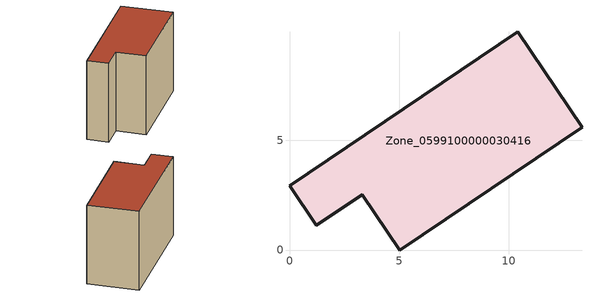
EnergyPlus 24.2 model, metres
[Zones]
Zone_0599100000030416
 floor ground (C_G): 10.4,9.94 13.33,5.59 5.02,0 3.32,2.53 1.23,1.12 0,2.94 z0.09
 wall outside (C_F): 13.33,5.59 10.4,9.94 0,2.94 1.23,1.12 3.32,2.53 5.02,0 13.33,5.59 z0.09:8.53
 roof outside (C_R): 10.4,9.94 0,2.94 1.23,1.12 3.32,2.53 5.02,0 13.33,5.59 z8.53
[BUILDING]
Pand.0599100000030416: North Axis=0; Terrain=City; Loads Convergence Tolerance Value=0.04; Temperature Convergence Tolerance Value=0.4; Solar Distribution=FullExterior; Maximum Number of Warmup Days=25; Minimum Number of Warmup Days=1
[Site:Location]
Rotterdam.The.Hague.AP_ZH_NLD Design_Conditions: Latitude=51.96; Longitude=4.45; Time Zone=1; Elevation=-4.5
[SITE:GROUNDTEMPERATURE:BUILDINGSURFACE]
18, 18, 18, 18, 18, 18, 18, 18, 18, 18, 18, 18
[MATERIAL] Thermal Absorptance=0.9; Solar Absorptance=0.7; Visible Absorptance=0.7
Name | Roughness | Thickness | Conductivity | Density | Specific Heat
G.TI.1975-1991 | MediumSmooth | 0.15 | 0.288461 | 540 | 1210
F.TI.1975-1991 | Rough | 0.3 | 0.230769 | 1920 | 840
R.TI.1975-1991 | MediumRough | 0.2 | 0.153846 | 1500 | 1000
[CONSTRUCTION]
C_G: G.TI.1975-1991
C_F: F.TI.1975-1991
C_R: R.TI.1975-1991
[ZONE]
Zone_0599100000030416: Type=1; Multiplier=1; Ceiling Height=Autocalculate; Volume=Autocalculate; Floor Area=autocalculate; Part of Total Floor Area=Yes
[ZONEINFILTRATION:DESIGNFLOWRATE]
Infil_Zone_0599100000030416: Zone or ZoneList or Space or SpaceList=Zone_0599100000030416; Schedule=AlwaysOn; Design Flow Rate Calculation Method=Flow/Area; Flow Rate per Floor Area=0.003; Constant Term Coefficient=1; Temperature Term Coefficient=0; Velocity Term Coefficient=0; Velocity Squared Term Coefficient=0
[HVACTEMPLATE:ZONE:IDEALLOADSAIRSYSTEM]
Zone_0599100000030416: Maximum Heating Supply Air Temperature=50; Minimum Cooling Supply Air Temperature=13; Maximum Heating Supply Air Humidity Ratio=0.0156; Minimum Cooling Supply Air Humidity Ratio=0.0077; Heating Limit=NoLimit; Cooling Limit=NoLimit; Dehumidification Control Type=ConstantSensibleHeatRatio; Cooling Sensible Heat Ratio=0.7; Dehumidification Setpoint=60; Humidification Control Type=None; Humidification Setpoint=30; Outdoor Air Method=None; Outdoor Air Flow Rate per Person=0.00944; Outdoor Air Flow Rate per Zone Floor Area=0; Outdoor Air Flow Rate per Zone=0; Demand Controlled Ventilation Type=None; Outdoor Air Economizer Type=NoEconomizer; Heat Recovery Type=None; Sensible Heat Recovery Effectiveness=0.7; Latent Heat Recovery Effectiveness=0.65
[ZONECONTROL:THERMOSTAT]
ThermostatControl_Zone_0599100000030416: Zone or ZoneList=Zone_0599100000030416; Control Type Schedule=DualSetpointControlType; Control 1=Thermostat_Zone_0599100000030416; Temperature Difference Between Cutout And Setpoint=0
[THERMOSTATSETPOINT:DUALSETPOINT]
Thermostat_Zone_0599100000030416: Heating Setpoint Temperature Schedule=HeatingSetpoint_Zone_0599100000030416; Cooling Setpoint Temperature Schedule=CoolingSetpoint_Zone_0599100000030416
[SCHEDULE:COMPACT]
HeatingSetpoint_Zone_0599100000030416: Through: 12/31, For: AllDays, Until: 24:00, 21
CoolingSetpoint_Zone_0599100000030416: Through: 12/31, For: AllDays, Until: 24:00, 24
DualSetpointControlType: Through: 12/31, For: AllDays, Until: 24:00, 4
AlwaysOn: Through: 12/31, For: AllDays, Until: 24:00, 1
